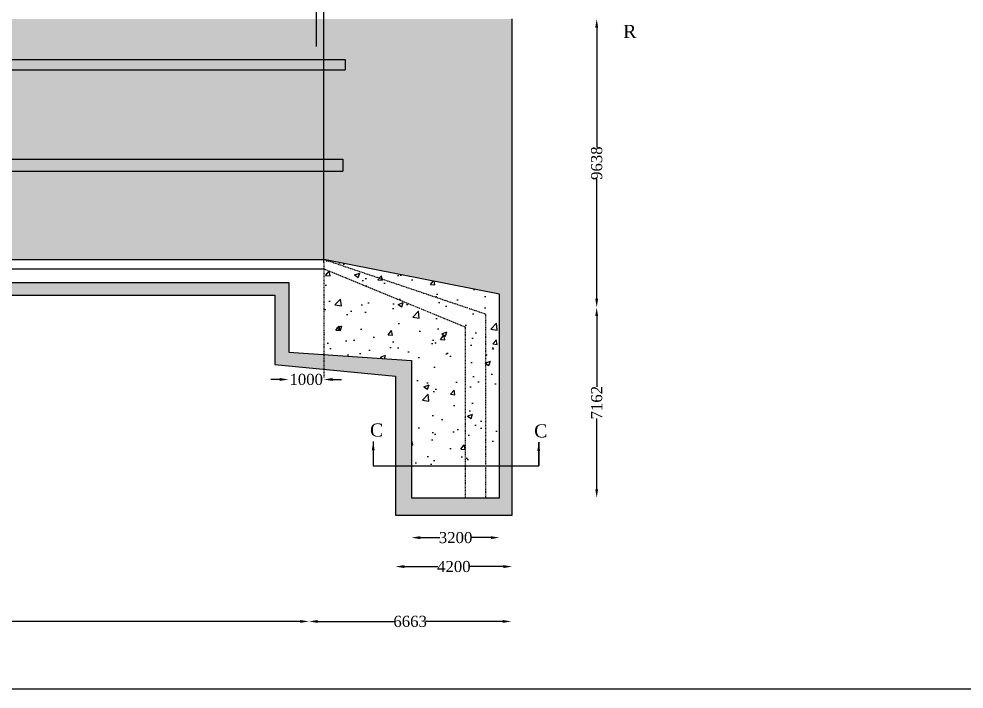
# Model space of a CAD drawing. Header units: millimetres. Extents: x -109570 to 247657, y -246061 to 92299.
# Drawn here: x 97259 to 129637, y 4151 to 27110 of the extents above; entities that cross this region are included whole.
import ezdxf

# ---------------------------------------------------------------- set-up
doc = ezdxf.new("R2010")
doc.units = ezdxf.units.MM
doc.header["$MEASUREMENT"] = 0
doc.header["$PDMODE"] = 33
doc.header["$PDSIZE"] = 500
doc.linetypes.add('ACAD_ISO03W100', pattern=[30, 12, -18])
for name, color, linetype in [('DIM', 5, 'Continuous'), ('DOT LINE', 3, 'ACAD_ISO03W100'), ('DWG. LINE', 1, 'Continuous'), ('HATCH', 2, 'Continuous'), ('TEXT', 7, 'Continuous'), ('TITLE', 7, 'Continuous')]:
    doc.layers.add(name, color=color, linetype=linetype)
doc.styles.get("Standard").update_dxf_attribs({"font": 'TIMES.TTF', "height": 380})
doc.dimstyles.get("Standard").update_dxf_attribs({"dimtxt": 380, "dimasz": 300, "dimexe": 0.18, "dimexo": 0.0625, "dimgap": 0.09, "dimtad": 0, "dimdec": 0, "dimzin": 0, "dimdsep": 46, "dimtxsty": 'Standard', "dimcen": 0.09, "dimse1": 1, "dimse2": 1, "dimclrd": 5, "dimclre": 5, "dimclrt": 4, "dimadec": 0, "dimazin": 0, "dimtfac": 1, "dimtdec": 0, "dimtofl": 0, "dimtmove": 0, "dimatfit": 3, "dimfxl": 1, "dimtolj": 1, "dimtzin": 0, "dimarcsym": 0})

# ---------------------------------------------------------------- blocks, each defined once
blk = doc.blocks.new('*D53')
at = {"layer": 'Defpoints', "color": 0}
for p in [(78452, 6469), (107198, 6469), (107198, 6064)]:
    blk.add_point(p, dxfattribs=at)
at = {"layer": 'DIM', "color": 5, "lineweight": -2}
for p, q in [((78752, 6469), (92139, 6469)), ((106898, 6469), (93510, 6469))]:
    blk.add_line(p, q, dxfattribs=at)
at = {"layer": 'DIM', "color": 5}
for points in [[(78752, 6519), (78752, 6419), (78452, 6469)], [(106898, 6519), (106898, 6419), (107198, 6469)]]:
    blk.add_solid(points, dxfattribs=at)
at = {"layer": 'DIM', "color": 4, "insert": (92825, 6469), "char_height": 380, "attachment_point": 5}
blk.add_mtext('\\A1;27000', dxfattribs=at)
blk = doc.blocks.new('*D54')
at = {"layer": 'Defpoints', "color": 0}
for p in [(114126, 6469), (114126, 6420), (107198, 6064)]:
    blk.add_point(p, dxfattribs=at)
at = {"layer": 'DIM', "color": 5, "lineweight": -2}
for p, q in [((107498, 6469), (110136, 6469)), ((113826, 6469), (111188, 6469))]:
    blk.add_line(p, q, dxfattribs=at)
at = {"layer": 'DIM', "color": 5}
for points in [[(107498, 6519), (107498, 6419), (107198, 6469)], [(113826, 6519), (113826, 6419), (114126, 6469)]]:
    blk.add_solid(points, dxfattribs=at)
at = {"layer": 'DIM', "color": 4, "insert": (110662, 6469), "char_height": 380, "attachment_point": 5}
blk.add_mtext('\\A1;6663', dxfattribs=at)
blk = doc.blocks.new('*D88')
at = {"layer": 'Defpoints', "color": 0}
for p in [(106494, 14962), (107709, 14962), (106494, 14758)]:
    blk.add_point(p, dxfattribs=at)
at = {"layer": 'DIM', "color": 5, "lineweight": -2}
for p, q in [((106194, 14758), (105894, 14758)), ((108009, 14758), (108309, 14758))]:
    blk.add_line(p, q, dxfattribs=at)
at = {"layer": 'DIM', "color": 5}
for points in [[(106194, 14808), (106194, 14708), (106494, 14758)], [(108009, 14808), (108009, 14708), (107709, 14758)]]:
    blk.add_solid(points, dxfattribs=at)
at = {"layer": 'DIM', "color": 4, "insert": (107101, 14758), "char_height": 380, "attachment_point": 5}
blk.add_mtext('\\A1;1000', dxfattribs=at)
blk = doc.blocks.new('*D97')
at = {"layer": 'Defpoints', "color": 0}
for p in [(117458, 27110), (117052, 17227), (117458, 17227)]:
    blk.add_point(p, dxfattribs=at)
at = {"layer": 'DIM', "color": 5, "lineweight": -2}
for p, q in [((117052, 26810), (117052, 22702)), ((117052, 17527), (117052, 21635))]:
    blk.add_line(p, q, dxfattribs=at)
at = {"layer": 'DIM', "color": 5}
for points in [[(117002, 26810), (117102, 26810), (117052, 27110)], [(117002, 17527), (117102, 17527), (117052, 17227)]]:
    blk.add_solid(points, dxfattribs=at)
at = {"layer": 'DIM', "color": 4, "insert": (117052, 22168), "char_height": 380, "attachment_point": 5, "rotation": 90}
blk.add_mtext('\\A1;9638', dxfattribs=at)
blk = doc.blocks.new('*D98')
at = {"layer": 'Defpoints', "color": 0}
for p in [(117458, 17227), (117052, 10700), (117097, 10700)]:
    blk.add_point(p, dxfattribs=at)
at = {"layer": 'DIM', "color": 5, "lineweight": -2}
for p, q in [((117052, 16927), (117052, 14502)), ((117052, 11000), (117052, 13424))]:
    blk.add_line(p, q, dxfattribs=at)
at = {"layer": 'DIM', "color": 5}
for points in [[(117002, 16927), (117102, 16927), (117052, 17227)], [(117002, 11000), (117102, 11000), (117052, 10700)]]:
    blk.add_solid(points, dxfattribs=at)
at = {"layer": 'DIM', "color": 4, "insert": (117052, 13963), "char_height": 380, "attachment_point": 5, "rotation": 90}
blk.add_mtext('\\A1;7162', dxfattribs=at)
blk = doc.blocks.new('*D99')
at = {"layer": 'Defpoints', "color": 0}
for p in [(110710, 10700), (113726, 10700), (113726, 9340)]:
    blk.add_point(p, dxfattribs=at)
at = {"layer": 'DIM', "color": 5, "lineweight": -2}
for p, q in [((111010, 9340), (111678, 9340)), ((113426, 9340), (112758, 9340))]:
    blk.add_line(p, q, dxfattribs=at)
at = {"layer": 'DIM', "color": 5}
for points in [[(111010, 9390), (111010, 9290), (110710, 9340)], [(113426, 9390), (113426, 9290), (113726, 9340)]]:
    blk.add_solid(points, dxfattribs=at)
at = {"layer": 'DIM', "color": 4, "insert": (112218, 9340), "char_height": 380, "attachment_point": 5}
blk.add_mtext('\\A1;3200', dxfattribs=at)
blk = doc.blocks.new('*D100')
at = {"layer": 'Defpoints', "color": 0}
for p in [(110160, 10110), (114156, 10110), (114156, 8348)]:
    blk.add_point(p, dxfattribs=at)
at = {"layer": 'DIM', "color": 5, "lineweight": -2}
for p, q in [((110460, 8348), (111611, 8348)), ((113856, 8348), (112705, 8348))]:
    blk.add_line(p, q, dxfattribs=at)
at = {"layer": 'DIM', "color": 5}
for points in [[(110460, 8398), (110460, 8298), (110160, 8348)], [(113856, 8398), (113856, 8298), (114156, 8348)]]:
    blk.add_solid(points, dxfattribs=at)
at = {"layer": 'DIM', "color": 4, "insert": (112158, 8348), "char_height": 380, "attachment_point": 5}
blk.add_mtext('\\A1;4200', dxfattribs=at)

msp = doc.modelspace()

# ---------------------------------------------------------------- hatches: boundary and pattern name
at = {"layer": 'HATCH'}
h = msp.add_hatch(dxfattribs=at)
h.set_pattern_fill('AR-CONC', color=256, scale=250, style=0)
h.paths.add_polyline_path([(49258.1, 27110.2), (44282.7, 27110.2, -0.365147), (43511.7, 27110.2), (38370.8, 27110.2), (38370.8, 25721.4), (49258.1, 25721.4)])
h.paths.add_polyline_path([(49258.1, 25362.9), (38370.8, 25362.9), (38370.8, 22307.6), (49258.1, 22307.6)])
h.paths.add_polyline_path([(44096, 23823.8, -1), (42899.5, 23823.8, -1)], flags=16)
h.paths.add_polyline_path([(38370.8, 25362.9, -1.7800695), (38370.8, 25721.4), (38370.8, 27110.2), (27590, 27110.2), (27590, 11754), (28213.5, 11754), (28213.5, 17278.4), (38370.8, 18871.8), (38370.8, 21895.9, -1.541236), (38370.8, 22307.6)])
h.paths.add_polyline_path([(49258.1, 21895.9), (38370.8, 21895.9), (38370.8, 18871.8), (49258.1, 18871.8)])
h.paths.add_polyline_path([(42539.9, 20516.7, -1), (43736.4, 20516.7, -1)], flags=16)
h.paths.add_polyline_path([(53651.5, 21895.9), (49258.1, 21895.9), (49258.1, 18871.8), (53651.5, 18871.8)])
h.paths.add_polyline_path([(53651.5, 25362.9), (49258.1, 25362.9), (49258.1, 22307.6), (53651.5, 22307.6)])
h.paths.add_polyline_path([(53651.5, 27110.2), (49258.1, 27110.2), (49258.1, 25721.4), (53651.5, 25721.4)])
h.paths.add_polyline_path([(67710.5, 27110.2), (53651.5, 27110.2), (53651.5, 25721.4), (67710.5, 25721.4)])
h.paths.add_polyline_path([(67710.5, 21895.9), (53651.5, 21895.9), (53651.5, 18871.8), (67710.5, 18871.8)])
h.paths.add_polyline_path([(76996.5, 21895.9), (67710.5, 21895.9), (67710.5, 18871.8), (76996.5, 18871.8)])
h.paths.add_polyline_path([(76996.5, 25362.9), (67710.5, 25362.9), (67710.5, 22307.6), (76996.5, 22307.6)])
h.paths.add_polyline_path([(76996.5, 27110.2), (67710.5, 27110.2), (67710.5, 25721.4), (76996.5, 25721.4)])
h.paths.add_polyline_path([(92237.1, 27110.2), (78554, 27110.2), (78554, 25721.4), (92237.1, 25721.4)])
h.paths.add_polyline_path([(92237.1, 25362.9), (78554, 25362.9), (78554, 22307.6), (92237.1, 22307.6)])
h.paths.add_polyline_path([(92237.1, 21895.9), (78554, 21895.9), (78554, 19639.7), (79963.5, 19639.7), (79963.5, 18871.8), (92237.1, 18871.8)])
h.paths.add_polyline_path([(78554, 21895.9), (76996.5, 21895.9), (76996.5, 18871.8), (78554, 18871.8)])
h.paths.add_polyline_path([(78554, 25362.9), (76996.5, 25362.9), (76996.5, 22307.6), (78554, 22307.6)])
h.paths.add_polyline_path([(95265.8, 25362.9), (92237.1, 25362.9), (92237.1, 22307.6), (95265.8, 22307.6)])
h.paths.add_polyline_path([(95265.8, 27110.2), (92237.1, 27110.2), (92237.1, 25721.4), (95265.8, 25721.4)])
h.paths.add_polyline_path([(95265.8, 21895.9), (92237.1, 21895.9), (92237.1, 18871.8), (95265.8, 18871.8)])
h.paths.add_polyline_path([(114156.3, 27110.2), (95265.8, 27110.2), (95265.8, 18871.8), (107709, 18871.8), (113726, 17678.9), (113726, 10699.9), (110710.4, 10699.9), (110710.4, 15406.5), (106503.8, 15688.8), (106503.8, 18085.6), (95265.8, 18085.6), (95265.8, 17650.1), (106022.2, 17650.1), (106022.2, 15272.5), (110160.2, 14866.6), (110160.2, 10110.1), (114156.3, 10110.1)])
h.paths.add_polyline_path([(43137.2, 23423), (43817.7, 23423), (43817.7, 24246.2), (43137.2, 24246.2)], flags=8)
h.paths.add_polyline_path([(42777.7, 20115.9), (43458.2, 20115.9), (43458.2, 20939.1), (42777.7, 20939.1)], flags=8)
h.paths.add_polyline_path([(72640.6, 19749.1), (72640.6, 21018.5), (73217.2, 21018.5), (73217.2, 19749.1)], flags=24)
h.paths.add_polyline_path([(71856, 19376.8), (71856, 20365.7), (72432.6, 20365.7), (72432.6, 19376.8)], flags=24)
h.paths.add_polyline_path([(73427.4, 19056.5), (73427.4, 20045.4), (74003.9, 20045.4), (74003.9, 19056.5)], flags=24)
h.paths.add_polyline_path([(74167.7, 18867), (74167.7, 19855.9), (74744.3, 19855.9), (74744.3, 18867)], flags=9)
h.paths.add_polyline_path([(72671.3, 23200.6), (72671.3, 24470), (73247.9, 24470), (73247.9, 23200.6)], flags=24)
h.paths.add_polyline_path([(73366.4, 22818), (73366.4, 23806.9), (73942.9, 23806.9), (73942.9, 22818)], flags=24)
h.paths.add_polyline_path([(72776.8, 26631.7), (72776.8, 27901.2), (73353.4, 27901.2), (73353.4, 26631.7)], flags=9)
h.paths.add_polyline_path([(72217.8, 26226.4), (72217.8, 27215.3), (72794.4, 27215.3), (72794.4, 26226.4)], flags=9)
h.paths.add_polyline_path([(85346.5, 26226.4), (85346.5, 27215.3), (85923.1, 27215.3), (85923.1, 26226.4)], flags=9)
h.paths.add_polyline_path([(86010, 26631.7), (86010, 27901.2), (86586.6, 27901.2), (86586.6, 26631.7)], flags=9)
h.paths.add_polyline_path([(85142.9, 22812.7), (85142.9, 23801.6), (85719.5, 23801.6), (85719.5, 22812.7)], flags=24)
h.paths.add_polyline_path([(85860.2, 23200.6), (85860.2, 24470), (86436.7, 24470), (86436.7, 23200.6)], flags=24)
h.paths.add_polyline_path([(86881.9, 20059.6), (86927.3, 19071.8), (86351.3, 19045.3), (86305.9, 20033.2)], flags=24)
h.paths.add_polyline_path([(85163.6, 19581.2), (85163.6, 20584.1), (85740.2, 20584.1), (85740.2, 19581.2)], flags=24)
h.paths.add_polyline_path([(85731.5, 19749.1), (85731.5, 21018.5), (86308.1, 21018.5), (86308.1, 19749.1)], flags=24)
h = msp.add_hatch(dxfattribs=at)
h.set_pattern_fill('AR-CONC', color=256, scale=250, style=0)
h.paths.add_polyline_path([(112541.8, 16563), (107709, 18551.5), (107709, 15607.9), (110710.4, 15406.5), (110710.4, 11799.8), (112541.8, 11799.8)], flags=17)
h.paths.add_polyline_path([(113237.2, 17005), (107709, 18871.8), (107709, 18762.3), (107709, 18551.5), (112541.8, 16563), (112541.8, 11799.8), (113237.2, 11799.8)])
h.paths.add_polyline_path([(113726, 17678.9), (107709, 18871.8), (113237.2, 17005), (113237.2, 11799.8), (113726, 11799.8)])

# ---------------------------------------------------------------- linework, layer by layer
at = {"layer": 'DOT LINE'}
for points in [[(107709, 18871.8), (113237.2, 17005), (113237.2, 10699.9)], [(107709, 18762.3), (107709, 14823.5)], [(107709, 18551.5), (112541.8, 16563), (112541.8, 10699.9)]]:
    msp.add_lwpolyline(points, dxfattribs=at)
at = {"layer": 'DWG. LINE'}
for points in [[(107709, 18762.3), (107709, 45533.1)], [(107438.4, 36149.1), (107438.4, 26166.9)], [(78554, 17650.1), (106022.2, 17650.1), (106022.2, 15272.5), (110160.2, 14866.6), (110160.2, 10110.1), (114156.3, 10110.1), (114156.3, 27110.2)], [(38370.8, 25721.4), (108440.7, 25721.4)], [(108440.7, 25721.4), (108440.7, 25362.9)], [(38370.8, 25362.9), (108440.7, 25362.9)], [(38370.8, 22307.6), (108351.3, 22307.6)], [(108351.3, 22307.6), (108351.3, 21895.9)], [(38370.8, 21895.9), (108351.3, 21895.9)], [(67710.5, 18871.8), (107709, 18871.8)], [(78554, 18085.6), (106503.8, 18085.6), (106503.8, 15688.8), (110710.4, 15406.5), (110710.4, 10699.9), (113726, 10699.9), (113726, 17678.9), (107709, 18871.8)], [(67710.5, 18551.5), (107709, 18551.5)], [(109397.1, 12633.2), (109397.1, 11799.8), (115065.1, 11799.8), (115065.1, 12606.7)]]:
    msp.add_lwpolyline(points, dxfattribs=at)
at = {"layer": 'TITLE', "lineweight": 30}
msp.add_lwpolyline([(1083.6, 92298.6), (247656.9, 92298.6), (247656.9, 4151.1), (1083.6, 4151.1)], close=True, dxfattribs=at)

# ---------------------------------------------------------------- texts
at = {"layer": 'TEXT'}
for s, p in [('R', (117959.4, 26456.8)), ('C', (109286.7, 12801.4)), ('C', (114909.6, 12772))]:
    msp.add_text(s, height=450, dxfattribs=at).set_placement(p)

# ---------------------------------------------------------------- dimensions: what is measured, and where the dimension line sits
at = {"layer": 'DIM'}
dim = msp.add_linear_dim(base=(117051.9, 17226.6), p1=(117457.5, 27110.2), p2=(117457.5, 17226.6), angle=90, text='9638', dimstyle='Standard', dxfattribs=at)
dim.commit()
dim.dimension.update_dxf_attribs({"geometry": '*D97', "text_midpoint": (117051.9, 22168.4)})
dim = msp.add_linear_dim(base=(117051.9, 10699.9), p1=(117457.5, 17226.6), p2=(117097, 10699.9), angle=90, text='7162', dimstyle='Standard', override={"dimtmove": 1}, dxfattribs=at)
dim.commit()
dim.dimension.update_dxf_attribs({"geometry": '*D98', "text_midpoint": (117051.9, 13963.3)})
dim = msp.add_aligned_dim(p1=(107709, 14961.8), p2=(106493.9, 14961.8), distance=204, text='1000', dimstyle='Standard', dxfattribs=at)
dim.commit()
dim.dimension.update_dxf_attribs({"geometry": '*D88', "text_midpoint": (107101.5, 14757.8)})
for base, p1, p2, text, picture, middle in [((113726, 9340), (110710.4, 10699.9), (113726, 10699.9), '3200', '*D99', (112218.2, 9340)), ((114156.3, 8347.7), (110160.2, 10110.1), (114156.3, 10110.1), '4200', '*D100', (112158.2, 8347.7))]:
    dim = msp.add_linear_dim(base=base, p1=p1, p2=p2, text=text, dimstyle='Standard', dxfattribs=at)
    dim.commit()
    dim.dimension.update_dxf_attribs({"geometry": picture, "text_midpoint": middle})
for base, p1, p2, text, picture, middle in [((107197.5, 6469.3), (78452, 6469.3), (107197.5, 6063.7), '27000', '*D53', (92824.8, 6469.3)), ((114126.1, 6469.3), (107197.5, 6063.7), (114126.1, 6420.5), '6663', '*D54', (110661.8, 6469.3))]:
    dim = msp.add_linear_dim(base=base, p1=p1, p2=p2, text=text, dimstyle='Standard', override={"dimtmove": 1}, dxfattribs=at)
    dim.commit()
    dim.dimension.update_dxf_attribs({"geometry": picture, "text_midpoint": middle})

# ---------------------------------------------------------------- leaders
at = {"layer": 'DWG. LINE'}
for points in [[(109397.1, 12633.2), (109397.1, 11799.8)], [(115065.1, 12606.7), (115065.1, 11799.8)]]:
    msp.add_leader(points, dimstyle='Standard', override={"dimgap": 0.09, "dimtad": 0}, dxfattribs=at)

doc.saveas('drawing.dxf')
